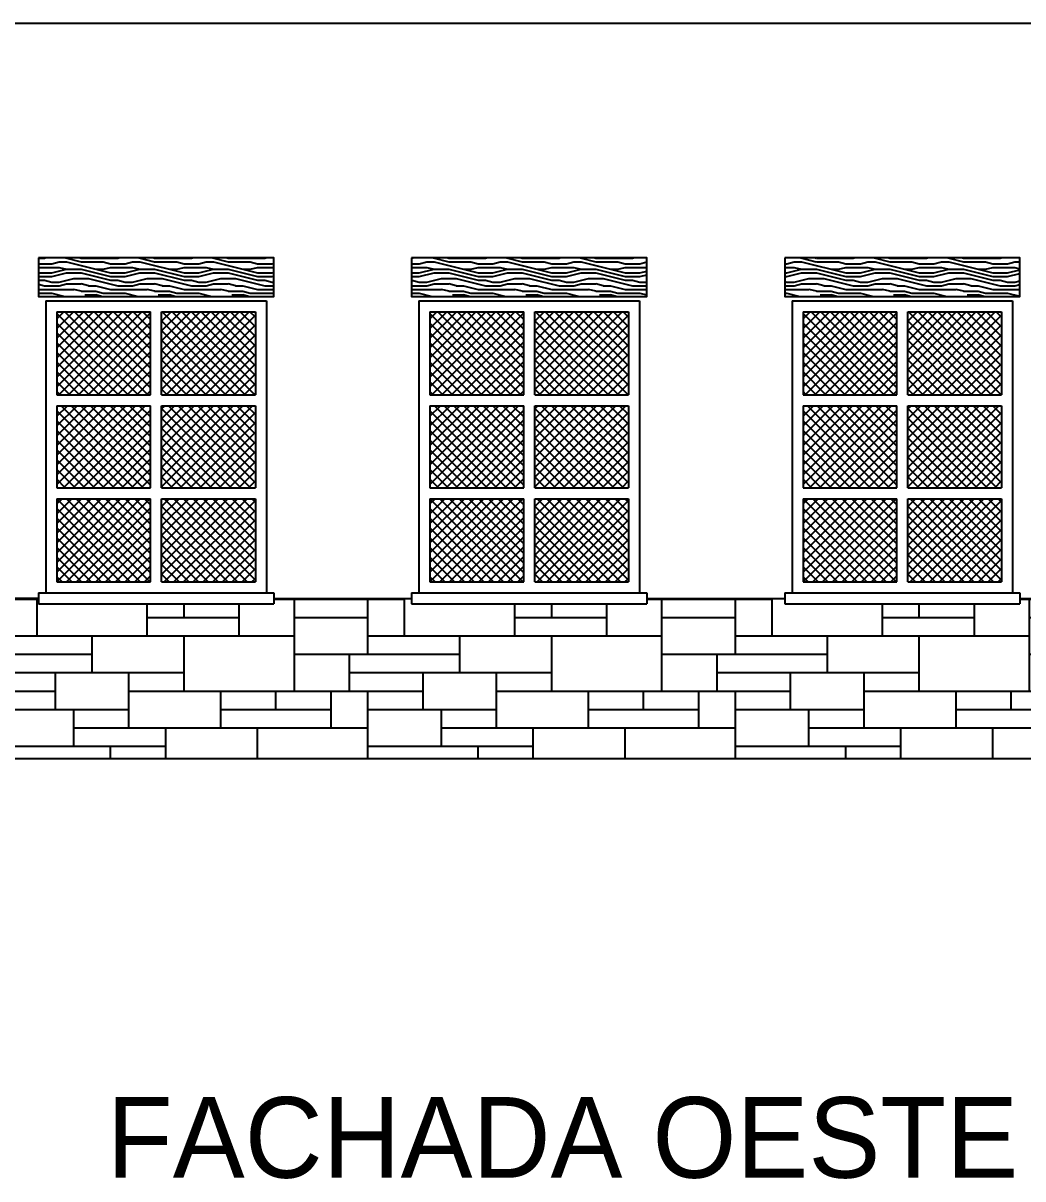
# Model space of a CAD drawing. Extents: x 33.7 to 63.4, y -76.7 to 11.5.
# Drawn here: x 36.7 to 42.14, y 5.25 to 11.54 of the extents above; entities that cross this region are included whole.
import ezdxf

# ---------------------------------------------------------------- set-up
doc = ezdxf.new("R2010")
doc.units = 0
doc.header["$LTSCALE"] = 0.375
doc.layers.get('0').update_dxf_attribs({"linetype": 'CONTINUOUS'})
for name, color, linetype in [('AUX', 7, 'CONTINUOUS'), ('MUROS', 3, 'CONTINUOUS'), ('TEXTOS', 2, 'CONTINUOUS'), ('TRAMAS', 252, 'CONTINUOUS')]:
    doc.layers.add(name, color=color, linetype=linetype)
doc.styles.add('SANSSERIF', font='UNIV.SHX')

# ---------------------------------------------------------------- blocks, each defined once
blk = doc.blocks.new('*X34')
at = {"color": 0}
for p, q in [((150.3078, 136.2541), (150.7173, 136.6635)), ((150.3078, 136.3071), (150.6643, 136.6635)), ((150.3078, 136.3601), (150.6112, 136.6635)), ((150.3078, 136.4132), (150.5582, 136.6635)), ((150.3078, 136.4662), (150.5052, 136.6635)), ((150.3078, 136.5192), (150.4521, 136.6635)), ((150.3078, 136.5723), (150.3991, 136.6635)), ((150.3078, 136.6253), (150.3461, 136.6635)), ((150.7495, 136.2121), (150.3078, 136.6538)), ((150.3189, 136.2121), (150.7703, 136.6635)), ((150.8025, 136.2121), (150.3511, 136.6635)), ((150.3719, 136.2121), (150.8178, 136.658)), ((150.8178, 136.2499), (150.4041, 136.6635)), ((150.8178, 136.3029), (150.4572, 136.6635)), ((150.8178, 136.3559), (150.5102, 136.6635)), ((150.8178, 136.409), (150.5632, 136.6635)), ((150.8178, 136.462), (150.6163, 136.6635)), ((150.8178, 136.515), (150.6693, 136.6635)), ((150.8178, 136.5681), (150.7223, 136.6635)), ((150.8178, 136.6211), (150.7754, 136.6635)), ((150.8778, 136.2407), (151.3006, 136.6635)), ((150.8778, 136.2937), (151.2476, 136.6635)), ((150.8778, 136.3468), (151.1946, 136.6635)), ((150.8778, 136.3998), (151.1415, 136.6635)), ((150.8778, 136.4528), (151.0885, 136.6635)), ((150.8778, 136.5059), (151.0355, 136.6635)), ((150.8778, 136.5589), (150.9824, 136.6635)), ((150.8778, 136.6119), (150.9294, 136.6635)), ((151.3328, 136.2121), (150.8814, 136.6635)), ((150.9023, 136.2121), (151.3537, 136.6635)), ((151.3859, 136.2121), (150.9345, 136.6635)), ((150.9553, 136.2121), (151.3878, 136.6446)), ((151.3878, 136.2632), (150.9875, 136.6635)), ((151.3878, 136.3163), (151.0405, 136.6635)), ((151.3878, 136.3693), (151.0936, 136.6635)), ((151.3878, 136.4223), (151.1466, 136.6635)), ((151.3878, 136.4754), (151.1996, 136.6635)), ((151.3878, 136.5284), (151.2527, 136.6635)), ((151.3878, 136.5814), (151.3057, 136.6635)), ((151.3878, 136.6345), (151.3587, 136.6635)), ((150.6964, 136.2121), (150.3078, 136.6008)), ((150.425, 136.2121), (150.8178, 136.605)), ((151.2798, 136.2121), (150.8778, 136.6141)), ((151.0083, 136.2121), (151.3878, 136.5916)), ((150.6434, 136.2121), (150.3078, 136.5477)), ((150.478, 136.2121), (150.8178, 136.5519)), ((151.2268, 136.2121), (150.8778, 136.5611)), ((151.1737, 136.2121), (150.8778, 136.5081)), ((151.0614, 136.2121), (151.3878, 136.5386)), ((150.5904, 136.2121), (150.3078, 136.4947)), ((150.531, 136.2121), (150.8178, 136.4989)), ((150.5841, 136.2121), (150.8178, 136.4459)), ((151.1207, 136.2121), (150.8778, 136.455)), ((151.1144, 136.2121), (151.3878, 136.4855)), ((150.5373, 136.2121), (150.3078, 136.4417)), ((150.4843, 136.2121), (150.3078, 136.3886)), ((150.6371, 136.2121), (150.8178, 136.3928)), ((151.0677, 136.2121), (150.8778, 136.402)), ((151.1674, 136.2121), (151.3878, 136.4325)), ((151.2205, 136.2121), (151.3878, 136.3795)), ((150.4313, 136.2121), (150.3078, 136.3356)), ((150.6901, 136.2121), (150.8178, 136.3398)), ((151.0146, 136.2121), (150.8778, 136.349)), ((151.2735, 136.2121), (151.3878, 136.3264)), ((150.3782, 136.2121), (150.3078, 136.2826)), ((150.7432, 136.2121), (150.8178, 136.2868)), ((150.9616, 136.2121), (150.8778, 136.2959)), ((151.3265, 136.2121), (151.3878, 136.2734)), ((150.3252, 136.2121), (150.3078, 136.2295)), ((150.7962, 136.2121), (150.8178, 136.2337)), ((150.9086, 136.2121), (150.8778, 136.2429)), ((151.3796, 136.2121), (151.3878, 136.2204)), ((150.3078, 135.7237), (150.7362, 136.1521)), ((150.3078, 135.7768), (150.6832, 136.1521)), ((150.3078, 135.8298), (150.6301, 136.1521)), ((150.3078, 135.8828), (150.5771, 136.1521)), ((150.3078, 135.9359), (150.5241, 136.1521)), ((150.3078, 135.9889), (150.471, 136.1521)), ((150.3078, 136.0419), (150.418, 136.1521)), ((150.3078, 136.095), (150.365, 136.1521)), ((150.3078, 136.148), (150.3119, 136.1521)), ((150.7782, 135.7061), (150.3322, 136.1521)), ((150.3433, 135.7061), (150.7892, 136.1521)), ((150.8178, 135.7195), (150.3852, 136.1521)), ((150.3963, 135.7061), (150.8178, 136.1277)), ((150.8178, 135.7726), (150.4382, 136.1521)), ((150.8178, 135.8256), (150.4913, 136.1521)), ((150.8178, 135.8786), (150.5443, 136.1521)), ((150.8178, 135.9317), (150.5973, 136.1521)), ((150.8178, 135.9847), (150.6504, 136.1521)), ((150.8178, 136.0377), (150.7034, 136.1521)), ((150.8178, 136.0908), (150.7564, 136.1521)), ((150.8178, 136.1438), (150.8095, 136.1521)), ((150.8778, 135.9755), (151.0544, 136.1521)), ((150.8778, 136.0286), (151.0014, 136.1521)), ((150.8778, 136.0816), (150.9483, 136.1521)), ((150.8778, 136.1346), (150.8953, 136.1521)), ((150.8778, 135.9225), (151.1074, 136.1521)), ((150.8778, 135.8695), (151.1605, 136.1521)), ((150.8778, 135.8164), (151.2135, 136.1521)), ((150.8778, 135.7634), (151.2665, 136.1521)), ((150.8778, 135.7104), (151.3196, 136.1521)), ((151.3085, 135.7061), (150.8778, 136.1368)), ((151.3615, 135.7061), (150.9155, 136.1521)), ((150.9266, 135.7061), (151.3726, 136.1521)), ((151.3878, 135.7329), (150.9686, 136.1521)), ((151.3878, 135.7859), (151.0216, 136.1521)), ((151.3878, 135.839), (151.0746, 136.1521)), ((151.3878, 135.892), (151.1277, 136.1521)), ((151.3878, 135.945), (151.1807, 136.1521)), ((151.3878, 135.9981), (151.2337, 136.1521)), ((151.3878, 136.0511), (151.2868, 136.1521)), ((151.3878, 136.1041), (151.3398, 136.1521)), ((150.7251, 135.7061), (150.3078, 136.1235)), ((150.6721, 135.7061), (150.3078, 136.0704)), ((150.4493, 135.7061), (150.8178, 136.0746)), ((151.2555, 135.7061), (150.8778, 136.0838)), ((150.9797, 135.7061), (151.3878, 136.1143)), ((150.6191, 135.7061), (150.3078, 136.0174)), ((150.5024, 135.7061), (150.8178, 136.0216)), ((151.2024, 135.7061), (150.8778, 136.0308)), ((151.0327, 135.7061), (151.3878, 136.0613)), ((151.0857, 135.7061), (151.3878, 136.0082)), ((150.566, 135.7061), (150.3078, 135.9644)), ((150.5554, 135.7061), (150.8178, 135.9686)), ((151.1494, 135.7061), (150.8778, 135.9777)), ((151.1387, 135.7061), (151.3878, 135.9552)), ((150.513, 135.7061), (150.3078, 135.9113)), ((150.6084, 135.7061), (150.8178, 135.9155)), ((151.0964, 135.7061), (150.8778, 135.9247)), ((151.1918, 135.7061), (151.3878, 135.9022)), ((150.46, 135.7061), (150.3078, 135.8583)), ((150.6615, 135.7061), (150.8178, 135.8625)), ((151.0433, 135.7061), (150.8778, 135.8717)), ((150.9903, 135.7061), (150.8778, 135.8186)), ((151.2448, 135.7061), (151.3878, 135.8491)), ((150.4069, 135.7061), (150.3078, 135.8053)), ((150.3539, 135.7061), (150.3078, 135.7522)), ((150.7145, 135.7061), (150.8178, 135.8095)), ((150.7675, 135.7061), (150.8178, 135.7564)), ((150.9373, 135.7061), (150.8778, 135.7656)), ((151.2978, 135.7061), (151.3878, 135.7961)), ((150.8842, 135.7061), (150.8778, 135.7126)), ((151.3509, 135.7061), (151.3878, 135.7431)), ((150.3078, 135.4055), (150.5484, 135.6461)), ((150.3078, 135.4586), (150.4954, 135.6461)), ((150.3078, 135.5116), (150.4424, 135.6461)), ((150.3078, 135.5646), (150.3893, 135.6461)), ((150.3078, 135.6177), (150.3363, 135.6461)), ((150.3078, 135.3525), (150.6015, 135.6461)), ((150.3078, 135.2995), (150.6545, 135.6461)), ((150.3078, 135.2464), (150.7075, 135.6461)), ((150.3078, 135.1934), (150.7606, 135.6461)), ((150.7604, 135.1935), (150.3078, 135.6461)), ((150.8135, 135.1935), (150.3609, 135.6461)), ((150.361, 135.1935), (150.8136, 135.6461)), ((150.8178, 135.2422), (150.4139, 135.6461)), ((150.8178, 135.2953), (150.4669, 135.6461)), ((150.8178, 135.3483), (150.52, 135.6461)), ((150.8178, 135.4013), (150.573, 135.6461)), ((150.8178, 135.4544), (150.626, 135.6461)), ((150.8178, 135.5074), (150.6791, 135.6461)), ((150.8178, 135.5604), (150.7321, 135.6461)), ((150.8178, 135.6135), (150.7851, 135.6461)), ((150.8778, 135.6043), (150.9197, 135.6461)), ((150.8778, 135.5513), (150.9727, 135.6461)), ((150.8778, 135.4982), (151.0257, 135.6461)), ((150.8778, 135.4452), (151.0787, 135.6461)), ((150.8778, 135.3922), (151.1318, 135.6461)), ((150.8778, 135.3391), (151.1848, 135.6461)), ((150.8778, 135.2861), (151.2378, 135.6461)), ((150.8778, 135.2331), (151.2909, 135.6461)), ((151.3438, 135.1935), (150.8912, 135.6461)), ((150.8913, 135.1935), (151.3439, 135.6461)), ((151.3878, 135.2026), (150.9442, 135.6461)), ((150.9443, 135.1935), (151.3878, 135.637)), ((151.3878, 135.2556), (150.9973, 135.6461)), ((151.3878, 135.3086), (151.0503, 135.6461)), ((151.3878, 135.3617), (151.1033, 135.6461)), ((151.3878, 135.4147), (151.1564, 135.6461)), ((151.3878, 135.4677), (151.2094, 135.6461)), ((151.3878, 135.5208), (151.2624, 135.6461)), ((151.3878, 135.5738), (151.3155, 135.6461)), ((151.3878, 135.6268), (151.3685, 135.6461)), ((150.7074, 135.1935), (150.3078, 135.5931)), ((150.414, 135.1935), (150.8178, 135.5973)), ((151.2908, 135.1935), (150.8778, 135.6065)), ((150.9974, 135.1935), (151.3878, 135.584)), ((150.6544, 135.1935), (150.3078, 135.5401)), ((150.467, 135.1935), (150.8178, 135.5443)), ((151.2377, 135.1935), (150.8778, 135.5535)), ((151.1847, 135.1935), (150.8778, 135.5004)), ((151.0504, 135.1935), (151.3878, 135.5309)), ((150.6013, 135.1935), (150.3078, 135.4871)), ((150.5201, 135.1935), (150.8178, 135.4913)), ((150.5731, 135.1935), (150.8178, 135.4382)), ((151.1317, 135.1935), (150.8778, 135.4474)), ((151.1034, 135.1935), (151.3878, 135.4779)), ((150.5483, 135.1935), (150.3078, 135.434)), ((150.4953, 135.1935), (150.3078, 135.381)), ((150.6261, 135.1935), (150.8178, 135.3852)), ((151.0786, 135.1935), (150.8778, 135.3944)), ((151.1565, 135.1935), (151.3878, 135.4249)), ((150.4422, 135.1935), (150.3078, 135.328)), ((150.6792, 135.1935), (150.8178, 135.3322)), ((151.0256, 135.1935), (150.8778, 135.3413)), ((151.2095, 135.1935), (151.3878, 135.3719)), ((151.2625, 135.1935), (151.3878, 135.3188)), ((150.3892, 135.1935), (150.3078, 135.2749)), ((150.7322, 135.1935), (150.8178, 135.2791)), ((150.9726, 135.1935), (150.8778, 135.2883)), ((151.3156, 135.1935), (151.3878, 135.2658)), ((150.3362, 135.1935), (150.3078, 135.2219)), ((150.7852, 135.1935), (150.8178, 135.2261)), ((150.9195, 135.1935), (150.8778, 135.2353)), ((151.3686, 135.1935), (151.3878, 135.2128))]:
    blk.add_line(p, q, dxfattribs=at)
blk = doc.blocks.new('*X43')
at = {"color": 0}
for p, q in [((150.2078, 137.47), (150.24, 137.47)), ((150.24, 137.47), (150.2451, 137.4713)), ((150.28, 137.44), (150.32, 137.45)), ((150.32, 137.45), (150.36, 137.45)), ((150.355, 137.4713), (150.4399, 137.45)), ((150.36, 137.45), (150.5998, 137.39)), ((150.4349, 137.4713), (150.4399, 137.47)), ((150.44, 137.47), (150.64, 137.47)), ((150.44, 137.45), (150.56, 137.45)), ((150.56, 137.45), (150.6, 137.44)), ((150.56, 137.45), (150.6, 137.44)), ((150.64, 137.47), (150.6451, 137.4713)), ((150.68, 137.44), (150.72, 137.45)), ((150.72, 137.45), (150.76, 137.45)), ((150.755, 137.4713), (150.8399, 137.45)), ((150.76, 137.45), (150.9998, 137.39)), ((150.8349, 137.4713), (150.8399, 137.47)), ((150.84, 137.47), (151.04, 137.47)), ((150.84, 137.45), (150.96, 137.45)), ((150.96, 137.45), (151, 137.44)), ((150.96, 137.45), (151, 137.44)), ((151.04, 137.47), (151.0451, 137.4713)), ((151.08, 137.44), (151.12, 137.45)), ((151.12, 137.45), (151.16, 137.45)), ((151.155, 137.4713), (151.2399, 137.45)), ((151.16, 137.45), (151.3998, 137.39)), ((151.2349, 137.4713), (151.2399, 137.47)), ((151.24, 137.47), (151.44, 137.47)), ((151.24, 137.45), (151.36, 137.45)), ((151.36, 137.45), (151.4, 137.44)), ((151.36, 137.45), (151.4, 137.44)), ((151.44, 137.47), (151.4451, 137.4713)), ((150.2078, 137.44), (150.28, 137.44)), ((150.2078, 137.42), (150.32, 137.42)), ((150.2078, 137.39), (150.28, 137.39)), ((150.28, 137.39), (150.3599, 137.41)), ((150.28, 137.37), (150.3599, 137.39)), ((150.32, 137.42), (150.36, 137.41)), ((150.36, 137.41), (150.44, 137.41)), ((150.36, 137.39), (150.44, 137.39)), ((150.44, 137.41), (150.5999, 137.37)), ((150.44, 137.39), (150.5999, 137.35)), ((150.52, 137.41), (150.56, 137.41)), ((150.56, 137.41), (150.6, 137.42)), ((150.6, 137.44), (150.68, 137.44)), ((150.6, 137.42), (150.72, 137.42)), ((150.6, 137.39), (150.68, 137.39)), ((150.68, 137.39), (150.7599, 137.41)), ((150.68, 137.37), (150.7599, 137.39)), ((150.72, 137.42), (150.76, 137.41)), ((150.76, 137.41), (150.84, 137.41)), ((150.76, 137.39), (150.84, 137.39)), ((150.84, 137.41), (150.9999, 137.37)), ((150.84, 137.39), (150.9999, 137.35)), ((150.92, 137.41), (150.96, 137.41)), ((150.96, 137.41), (151, 137.42)), ((151, 137.44), (151.08, 137.44)), ((151, 137.42), (151.12, 137.42)), ((151, 137.39), (151.08, 137.39)), ((151.08, 137.39), (151.1599, 137.41)), ((151.08, 137.37), (151.1599, 137.39)), ((151.12, 137.42), (151.16, 137.41)), ((151.16, 137.41), (151.24, 137.41)), ((151.16, 137.39), (151.24, 137.39)), ((151.24, 137.41), (151.3999, 137.37)), ((151.24, 137.39), (151.3999, 137.35)), ((151.32, 137.41), (151.36, 137.41)), ((151.36, 137.41), (151.4, 137.42)), ((151.4, 137.44), (151.48, 137.44)), ((151.4, 137.42), (151.4878, 137.42)), ((151.4, 137.39), (151.48, 137.39)), ((151.48, 137.44), (151.4878, 137.442)), ((151.48, 137.39), (151.4878, 137.392)), ((150.2078, 137.37), (150.28, 137.37)), ((150.2078, 137.35), (150.24, 137.35)), ((150.2078, 137.328), (150.2399, 137.32)), ((150.24, 137.35), (150.28, 137.34)), ((150.28, 137.34), (150.32, 137.34)), ((150.32, 137.34), (150.3999, 137.36)), ((150.32, 137.32), (150.36, 137.33)), ((150.36, 137.33), (150.44, 137.33)), ((150.4, 137.36), (150.48, 137.36)), ((150.48, 137.32), (150.44, 137.33)), ((150.48, 137.36), (150.6399, 137.32)), ((150.6, 137.37), (150.68, 137.37)), ((150.6, 137.35), (150.64, 137.35)), ((150.64, 137.35), (150.68, 137.34)), ((150.68, 137.34), (150.72, 137.34)), ((150.72, 137.34), (150.7999, 137.36)), ((150.72, 137.32), (150.76, 137.33)), ((150.76, 137.33), (150.84, 137.33)), ((150.8, 137.36), (150.88, 137.36)), ((150.88, 137.32), (150.84, 137.33)), ((150.88, 137.36), (151.0399, 137.32)), ((151, 137.37), (151.08, 137.37)), ((151, 137.35), (151.04, 137.35)), ((151.04, 137.35), (151.08, 137.34)), ((151.08, 137.34), (151.12, 137.34)), ((151.12, 137.34), (151.1999, 137.36)), ((151.12, 137.32), (151.16, 137.33)), ((151.16, 137.33), (151.24, 137.33)), ((151.2, 137.36), (151.28, 137.36)), ((151.28, 137.32), (151.24, 137.33)), ((151.28, 137.36), (151.4399, 137.32)), ((151.4, 137.37), (151.48, 137.37)), ((151.4, 137.35), (151.44, 137.35)), ((151.44, 137.35), (151.48, 137.34)), ((151.48, 137.37), (151.4878, 137.372)), ((151.48, 137.34), (151.4878, 137.34)), ((150.2078, 137.3), (150.4, 137.3)), ((150.2078, 137.28), (150.28, 137.28)), ((150.24, 137.32), (150.32, 137.32)), ((150.2799, 137.28), (150.3506, 137.2623)), ((150.4401, 137.29), (150.4001, 137.3)), ((150.44, 137.29), (150.52, 137.29)), ((150.46, 137.27), (150.52, 137.27)), ((150.48, 137.32), (150.52, 137.32)), ((150.48, 137.27), (150.5106, 137.2623)), ((150.52, 137.32), (150.6, 137.3)), ((150.52, 137.29), (150.56, 137.28)), ((150.5506, 137.2623), (150.52, 137.27)), ((150.56, 137.28), (150.68, 137.28)), ((150.6, 137.3), (150.8, 137.3)), ((150.64, 137.32), (150.72, 137.32)), ((150.6799, 137.28), (150.7506, 137.2623)), ((150.8401, 137.29), (150.8001, 137.3)), ((150.84, 137.29), (150.92, 137.29)), ((150.86, 137.27), (150.92, 137.27)), ((150.88, 137.32), (150.92, 137.32)), ((150.88, 137.27), (150.9106, 137.2623)), ((150.92, 137.32), (151, 137.3)), ((150.92, 137.29), (150.96, 137.28)), ((150.9506, 137.2623), (150.92, 137.27)), ((150.96, 137.28), (151.08, 137.28)), ((151, 137.3), (151.2, 137.3)), ((151.04, 137.32), (151.12, 137.32)), ((151.0799, 137.28), (151.1506, 137.2623)), ((151.2401, 137.29), (151.2001, 137.3)), ((151.24, 137.29), (151.32, 137.29)), ((151.26, 137.27), (151.32, 137.27)), ((151.28, 137.32), (151.32, 137.32)), ((151.28, 137.27), (151.3106, 137.2623)), ((151.32, 137.32), (151.4, 137.3)), ((151.32, 137.29), (151.36, 137.28)), ((151.3506, 137.2623), (151.32, 137.27)), ((151.36, 137.28), (151.48, 137.28)), ((151.4, 137.3), (151.4878, 137.3)), ((151.44, 137.32), (151.4878, 137.32)), ((151.4799, 137.28), (151.4878, 137.278))]:
    blk.add_line(p, q, dxfattribs=at)
blk = doc.blocks.new('*X37')
at = {"color": 0}
for p, q in [((149.5932, 135.1), (150.2, 135.1)), ((149.6, 134.6), (149.6, 135.1)), ((149.7, 135.1), (149.7, 135.1035)), ((150, 134.8), (150, 135.1)), ((150.2, 134.9), (150.2, 135.1035)), ((150.8, 134.9), (150.8, 135.0735)), ((151, 135), (151, 135.0735)), ((151.3, 134.9), (151.3, 135.0735)), ((151.4878, 135.1), (152.2, 135.1)), ((151.6, 134.6), (151.6, 135.1)), ((151.7, 135.1), (151.7, 135.1035)), ((152, 134.8), (152, 135.1)), ((152.2, 134.9), (152.2, 135.1035)), ((152.8, 134.9), (152.8, 135.0735)), ((153, 135), (153, 135.0735)), ((153.3, 134.9), (153.3, 135.0735)), ((153.5178, 135.1), (154.2, 135.1)), ((153.6, 134.6), (153.6, 135.1)), ((153.7, 135.1), (153.7, 135.1035)), ((154, 134.8), (154, 135.1)), ((154.2, 134.9), (154.2, 135.1035)), ((154.8, 134.9), (154.8, 135.0735)), ((155, 135), (155, 135.0735)), ((155.3, 134.9), (155.3, 135.0735)), ((155.5478, 135.1), (155.9978, 135.1)), ((155.6, 134.6), (155.6, 135.1)), ((155.7, 135.1), (155.7, 135.1035)), ((149.6, 135), (150, 135)), ((150.8, 135), (151.3, 135)), ((151.6, 135), (152, 135)), ((152.8, 135), (153.3, 135)), ((153.6, 135), (154, 135)), ((154.8, 135), (155.3, 135)), ((155.6, 135), (155.9978, 135)), ((149.5932, 134.9), (149.6, 134.9)), ((150, 134.9), (151.6, 134.9)), ((150.5, 134.7), (150.5, 134.9)), ((151, 134.6), (151, 134.9)), ((152, 134.9), (153.6, 134.9)), ((152.5, 134.7), (152.5, 134.9)), ((153, 134.6), (153, 134.9)), ((154, 134.9), (155.6, 134.9)), ((154.5, 134.7), (154.5, 134.9)), ((155, 134.6), (155, 134.9)), ((149.6, 134.8), (150.5, 134.8)), ((149.9, 134.6), (149.9, 134.8)), ((151.6, 134.8), (152.5, 134.8)), ((151.9, 134.6), (151.9, 134.8)), ((153.6, 134.8), (154.5, 134.8)), ((153.9, 134.6), (153.9, 134.8)), ((155.6, 134.8), (155.9978, 134.8)), ((155.9, 134.6), (155.9, 134.8)), ((149.9, 134.7), (151, 134.7)), ((150.3, 134.5), (150.3, 134.7)), ((150.7, 134.4), (150.7, 134.7)), ((151.9, 134.7), (153, 134.7)), ((152.3, 134.5), (152.3, 134.7)), ((152.7, 134.4), (152.7, 134.7)), ((153.9, 134.7), (155, 134.7)), ((154.3, 134.5), (154.3, 134.7)), ((154.7, 134.4), (154.7, 134.7)), ((155.9, 134.7), (155.9978, 134.7)), ((149.5932, 134.6), (150.3, 134.6)), ((149.8, 134.4), (149.8, 134.6)), ((150, 134.2335), (150, 134.6)), ((150.7, 134.6), (152.3, 134.6)), ((151.2, 134.4), (151.2, 134.6)), ((151.5, 134.5), (151.5, 134.6)), ((151.8, 134.4), (151.8, 134.6)), ((152, 134.2335), (152, 134.6)), ((152.7, 134.6), (154.3, 134.6)), ((153.2, 134.4), (153.2, 134.6)), ((153.5, 134.5), (153.5, 134.6)), ((153.8, 134.4), (153.8, 134.6)), ((154, 134.2335), (154, 134.6)), ((154.7, 134.6), (155.9978, 134.6)), ((155.2, 134.4), (155.2, 134.6)), ((155.5, 134.5), (155.5, 134.6)), ((155.8, 134.4), (155.8, 134.6)), ((149.5932, 134.5), (149.8, 134.5)), ((150, 134.5), (150.7, 134.5)), ((150.4, 134.3), (150.4, 134.5)), ((151.2, 134.5), (151.8, 134.5)), ((152, 134.5), (152.7, 134.5)), ((152.4, 134.3), (152.4, 134.5)), ((153.2, 134.5), (153.8, 134.5)), ((154, 134.5), (154.7, 134.5)), ((154.4, 134.3), (154.4, 134.5)), ((155.2, 134.5), (155.8, 134.5)), ((149.5932, 134.4), (150, 134.4)), ((150.4, 134.4), (152, 134.4)), ((150.9, 134.2335), (150.9, 134.4)), ((151.4, 134.2335), (151.4, 134.4)), ((152.4, 134.4), (154, 134.4)), ((152.9, 134.2335), (152.9, 134.4)), ((153.4, 134.2335), (153.4, 134.4)), ((154.4, 134.4), (155.9978, 134.4)), ((154.9, 134.2335), (154.9, 134.4)), ((155.4, 134.2335), (155.4, 134.4)), ((150, 134.3), (150.9, 134.3)), ((150.6, 134.2335), (150.6, 134.3)), ((152, 134.3), (152.9, 134.3)), ((152.6, 134.2335), (152.6, 134.3)), ((154, 134.3), (154.9, 134.3)), ((154.6, 134.2335), (154.6, 134.3))]:
    blk.add_line(p, q, dxfattribs=at)
blk = doc.blocks.new('*X44')
at = {"color": 0}
for p, q in [((152.2378, 137.47), (152.24, 137.47)), ((152.24, 137.47), (152.2451, 137.4713)), ((152.28, 137.44), (152.32, 137.45)), ((152.32, 137.45), (152.36, 137.45)), ((152.355, 137.4713), (152.4399, 137.45)), ((152.36, 137.45), (152.5998, 137.39)), ((152.4349, 137.4713), (152.4399, 137.47)), ((152.44, 137.47), (152.64, 137.47)), ((152.44, 137.45), (152.56, 137.45)), ((152.56, 137.45), (152.6, 137.44)), ((152.56, 137.45), (152.6, 137.44)), ((152.64, 137.47), (152.6451, 137.4713)), ((152.68, 137.44), (152.72, 137.45)), ((152.72, 137.45), (152.76, 137.45)), ((152.755, 137.4713), (152.8399, 137.45)), ((152.76, 137.45), (152.9998, 137.39)), ((152.8349, 137.4713), (152.8399, 137.47)), ((152.84, 137.47), (153.04, 137.47)), ((152.84, 137.45), (152.96, 137.45)), ((152.96, 137.45), (153, 137.44)), ((152.96, 137.45), (153, 137.44)), ((153.04, 137.47), (153.0451, 137.4713)), ((153.08, 137.44), (153.12, 137.45)), ((153.12, 137.45), (153.16, 137.45)), ((153.155, 137.4713), (153.2399, 137.45)), ((153.16, 137.45), (153.3998, 137.39)), ((153.2349, 137.4713), (153.2399, 137.47)), ((153.24, 137.47), (153.44, 137.47)), ((153.24, 137.45), (153.36, 137.45)), ((153.36, 137.45), (153.4, 137.44)), ((153.36, 137.45), (153.4, 137.44)), ((153.44, 137.47), (153.4451, 137.4713)), ((153.48, 137.44), (153.5178, 137.4495)), ((154.28, 137.44), (154.32, 137.45)), ((154.32, 137.45), (154.36, 137.45)), ((154.355, 137.4713), (154.4399, 137.45)), ((154.36, 137.45), (154.5998, 137.39)), ((154.4349, 137.4713), (154.4399, 137.47)), ((154.44, 137.47), (154.64, 137.47)), ((154.44, 137.45), (154.56, 137.45)), ((154.56, 137.45), (154.6, 137.44)), ((154.56, 137.45), (154.6, 137.44)), ((154.64, 137.47), (154.6451, 137.4713)), ((154.68, 137.44), (154.72, 137.45)), ((154.72, 137.45), (154.76, 137.45)), ((154.755, 137.4713), (154.8399, 137.45)), ((154.76, 137.45), (154.9998, 137.39)), ((154.8349, 137.4713), (154.8399, 137.47)), ((154.84, 137.47), (155.04, 137.47)), ((154.84, 137.45), (154.96, 137.45)), ((154.96, 137.45), (155, 137.44)), ((154.96, 137.45), (155, 137.44)), ((155.04, 137.47), (155.0451, 137.4713)), ((155.08, 137.44), (155.12, 137.45)), ((155.12, 137.45), (155.16, 137.45)), ((155.155, 137.4713), (155.2399, 137.45)), ((155.16, 137.45), (155.3998, 137.39)), ((155.2349, 137.4713), (155.2399, 137.47)), ((155.24, 137.47), (155.44, 137.47)), ((155.24, 137.45), (155.36, 137.45)), ((155.36, 137.45), (155.4, 137.44)), ((155.36, 137.45), (155.4, 137.44)), ((155.44, 137.47), (155.4451, 137.4713)), ((155.48, 137.44), (155.52, 137.45)), ((155.52, 137.45), (155.5478, 137.45)), ((152.2378, 137.44), (152.28, 137.44)), ((152.2378, 137.42), (152.32, 137.42)), ((152.2378, 137.39), (152.28, 137.39)), ((152.28, 137.39), (152.3599, 137.41)), ((152.28, 137.37), (152.3599, 137.39)), ((152.32, 137.42), (152.36, 137.41)), ((152.36, 137.41), (152.44, 137.41)), ((152.36, 137.39), (152.44, 137.39)), ((152.44, 137.41), (152.5999, 137.37)), ((152.44, 137.39), (152.5999, 137.35)), ((152.52, 137.41), (152.56, 137.41)), ((152.56, 137.41), (152.6, 137.42)), ((152.6, 137.44), (152.68, 137.44)), ((152.6, 137.42), (152.72, 137.42)), ((152.6, 137.39), (152.68, 137.39)), ((152.68, 137.39), (152.7599, 137.41)), ((152.68, 137.37), (152.7599, 137.39)), ((152.72, 137.42), (152.76, 137.41)), ((152.76, 137.41), (152.84, 137.41)), ((152.76, 137.39), (152.84, 137.39)), ((152.84, 137.41), (152.9999, 137.37)), ((152.84, 137.39), (152.9999, 137.35)), ((152.92, 137.41), (152.96, 137.41)), ((152.96, 137.41), (153, 137.42)), ((153, 137.44), (153.08, 137.44)), ((153, 137.42), (153.12, 137.42)), ((153, 137.39), (153.08, 137.39)), ((153.08, 137.39), (153.1599, 137.41)), ((153.08, 137.37), (153.1599, 137.39)), ((153.12, 137.42), (153.16, 137.41)), ((153.16, 137.41), (153.24, 137.41)), ((153.16, 137.39), (153.24, 137.39)), ((153.24, 137.41), (153.3999, 137.37)), ((153.24, 137.39), (153.3999, 137.35)), ((153.32, 137.41), (153.36, 137.41)), ((153.36, 137.41), (153.4, 137.42)), ((153.4, 137.44), (153.48, 137.44)), ((153.4, 137.42), (153.5178, 137.42)), ((153.4, 137.39), (153.48, 137.39)), ((153.48, 137.39), (153.5178, 137.3995)), ((154.2678, 137.44), (154.28, 137.44)), ((154.2678, 137.42), (154.32, 137.42)), ((154.2678, 137.39), (154.28, 137.39)), ((154.28, 137.39), (154.3599, 137.41)), ((154.28, 137.37), (154.3599, 137.39)), ((154.32, 137.42), (154.36, 137.41)), ((154.36, 137.41), (154.44, 137.41)), ((154.36, 137.39), (154.44, 137.39)), ((154.44, 137.41), (154.5999, 137.37)), ((154.44, 137.39), (154.5999, 137.35)), ((154.52, 137.41), (154.56, 137.41)), ((154.56, 137.41), (154.6, 137.42)), ((154.6, 137.44), (154.68, 137.44)), ((154.6, 137.42), (154.72, 137.42)), ((154.6, 137.39), (154.68, 137.39)), ((154.68, 137.39), (154.7599, 137.41)), ((154.68, 137.37), (154.7599, 137.39)), ((154.72, 137.42), (154.76, 137.41)), ((154.76, 137.41), (154.84, 137.41)), ((154.76, 137.39), (154.84, 137.39)), ((154.84, 137.41), (154.9999, 137.37)), ((154.84, 137.39), (154.9999, 137.35)), ((154.92, 137.41), (154.96, 137.41)), ((154.96, 137.41), (155, 137.42)), ((155, 137.44), (155.08, 137.44)), ((155, 137.42), (155.12, 137.42)), ((155, 137.39), (155.08, 137.39)), ((155.08, 137.39), (155.1599, 137.41)), ((155.08, 137.37), (155.1599, 137.39)), ((155.12, 137.42), (155.16, 137.41)), ((155.16, 137.41), (155.24, 137.41)), ((155.16, 137.39), (155.24, 137.39)), ((155.24, 137.41), (155.3999, 137.37)), ((155.24, 137.39), (155.3999, 137.35)), ((155.32, 137.41), (155.36, 137.41)), ((155.36, 137.41), (155.4, 137.42)), ((155.4, 137.44), (155.48, 137.44)), ((155.4, 137.42), (155.52, 137.42)), ((155.4, 137.39), (155.48, 137.39)), ((155.48, 137.39), (155.5478, 137.407)), ((155.48, 137.37), (155.5478, 137.387)), ((155.52, 137.42), (155.5478, 137.413)), ((152.2378, 137.37), (152.28, 137.37)), ((152.2378, 137.35), (152.24, 137.35)), ((152.24, 137.35), (152.28, 137.34)), ((152.28, 137.34), (152.32, 137.34)), ((152.32, 137.34), (152.3999, 137.36)), ((152.32, 137.32), (152.36, 137.33)), ((152.36, 137.33), (152.44, 137.33)), ((152.4, 137.36), (152.48, 137.36)), ((152.48, 137.32), (152.44, 137.33)), ((152.48, 137.36), (152.6399, 137.32)), ((152.6, 137.37), (152.68, 137.37)), ((152.6, 137.35), (152.64, 137.35)), ((152.64, 137.35), (152.68, 137.34)), ((152.68, 137.34), (152.72, 137.34)), ((152.72, 137.34), (152.7999, 137.36)), ((152.72, 137.32), (152.76, 137.33)), ((152.76, 137.33), (152.84, 137.33)), ((152.8, 137.36), (152.88, 137.36)), ((152.88, 137.32), (152.84, 137.33)), ((152.88, 137.36), (153.0399, 137.32)), ((153, 137.37), (153.08, 137.37)), ((153, 137.35), (153.04, 137.35)), ((153.04, 137.35), (153.08, 137.34)), ((153.08, 137.34), (153.12, 137.34)), ((153.12, 137.34), (153.1999, 137.36)), ((153.12, 137.32), (153.16, 137.33)), ((153.16, 137.33), (153.24, 137.33)), ((153.2, 137.36), (153.28, 137.36)), ((153.28, 137.32), (153.24, 137.33)), ((153.28, 137.36), (153.4399, 137.32)), ((153.4, 137.37), (153.48, 137.37)), ((153.4, 137.35), (153.44, 137.35)), ((153.44, 137.35), (153.48, 137.34)), ((153.48, 137.37), (153.5178, 137.3795)), ((153.48, 137.34), (153.5178, 137.34)), ((154.2678, 137.37), (154.28, 137.37)), ((154.2678, 137.343), (154.28, 137.34)), ((154.28, 137.34), (154.32, 137.34)), ((154.32, 137.34), (154.3999, 137.36)), ((154.32, 137.32), (154.36, 137.33)), ((154.36, 137.33), (154.44, 137.33)), ((154.4, 137.36), (154.48, 137.36)), ((154.48, 137.32), (154.44, 137.33)), ((154.48, 137.36), (154.6399, 137.32)), ((154.6, 137.37), (154.68, 137.37)), ((154.6, 137.35), (154.64, 137.35)), ((154.64, 137.35), (154.68, 137.34)), ((154.68, 137.34), (154.72, 137.34)), ((154.72, 137.34), (154.7999, 137.36)), ((154.72, 137.32), (154.76, 137.33)), ((154.76, 137.33), (154.84, 137.33)), ((154.8, 137.36), (154.88, 137.36)), ((154.88, 137.32), (154.84, 137.33)), ((154.88, 137.36), (155.0399, 137.32)), ((155, 137.37), (155.08, 137.37)), ((155, 137.35), (155.04, 137.35)), ((155.04, 137.35), (155.08, 137.34)), ((155.08, 137.34), (155.12, 137.34)), ((155.12, 137.34), (155.1999, 137.36)), ((155.12, 137.32), (155.16, 137.33)), ((155.16, 137.33), (155.24, 137.33)), ((155.2, 137.36), (155.28, 137.36)), ((155.28, 137.32), (155.24, 137.33)), ((155.28, 137.36), (155.4399, 137.32)), ((155.4, 137.37), (155.48, 137.37)), ((155.4, 137.35), (155.44, 137.35)), ((155.44, 137.35), (155.48, 137.34)), ((155.48, 137.34), (155.52, 137.34)), ((155.52, 137.34), (155.5478, 137.347)), ((155.52, 137.32), (155.5478, 137.327)), ((152.2378, 137.3205), (152.2399, 137.32)), ((152.2378, 137.3), (152.4, 137.3)), ((152.2378, 137.28), (152.28, 137.28)), ((152.24, 137.32), (152.32, 137.32)), ((152.2799, 137.28), (152.3506, 137.2623)), ((152.4401, 137.29), (152.4001, 137.3)), ((152.44, 137.29), (152.52, 137.29)), ((152.46, 137.27), (152.52, 137.27)), ((152.48, 137.32), (152.52, 137.32)), ((152.48, 137.27), (152.5106, 137.2623)), ((152.52, 137.32), (152.6, 137.3)), ((152.52, 137.29), (152.56, 137.28)), ((152.5506, 137.2623), (152.52, 137.27)), ((152.56, 137.28), (152.68, 137.28)), ((152.6, 137.3), (152.8, 137.3)), ((152.64, 137.32), (152.72, 137.32)), ((152.6799, 137.28), (152.7506, 137.2623)), ((152.8401, 137.29), (152.8001, 137.3)), ((152.84, 137.29), (152.92, 137.29)), ((152.86, 137.27), (152.92, 137.27)), ((152.88, 137.32), (152.92, 137.32)), ((152.88, 137.27), (152.9106, 137.2623)), ((152.92, 137.32), (153, 137.3)), ((152.92, 137.29), (152.96, 137.28)), ((152.9506, 137.2623), (152.92, 137.27)), ((152.96, 137.28), (153.08, 137.28)), ((153, 137.3), (153.2, 137.3)), ((153.04, 137.32), (153.12, 137.32)), ((153.0799, 137.28), (153.1506, 137.2623)), ((153.2401, 137.29), (153.2001, 137.3)), ((153.24, 137.29), (153.32, 137.29)), ((153.26, 137.27), (153.32, 137.27)), ((153.28, 137.32), (153.32, 137.32)), ((153.28, 137.27), (153.3106, 137.2623)), ((153.32, 137.32), (153.4, 137.3)), ((153.32, 137.29), (153.36, 137.28)), ((153.3506, 137.2623), (153.32, 137.27)), ((153.36, 137.28), (153.48, 137.28)), ((153.4, 137.3), (153.5178, 137.3)), ((153.44, 137.32), (153.5178, 137.32)), ((153.4799, 137.28), (153.5178, 137.2705)), ((154.2678, 137.32), (154.32, 137.32)), ((154.2678, 137.3), (154.4, 137.3)), ((154.2678, 137.28), (154.28, 137.28)), ((154.2799, 137.28), (154.3506, 137.2623)), ((154.4401, 137.29), (154.4001, 137.3)), ((154.44, 137.29), (154.52, 137.29)), ((154.46, 137.27), (154.52, 137.27)), ((154.48, 137.32), (154.52, 137.32)), ((154.48, 137.27), (154.5106, 137.2623)), ((154.52, 137.32), (154.6, 137.3)), ((154.52, 137.29), (154.56, 137.28)), ((154.5506, 137.2623), (154.52, 137.27)), ((154.56, 137.28), (154.68, 137.28)), ((154.6, 137.3), (154.8, 137.3)), ((154.64, 137.32), (154.72, 137.32)), ((154.6799, 137.28), (154.7506, 137.2623)), ((154.8401, 137.29), (154.8001, 137.3)), ((154.84, 137.29), (154.92, 137.29)), ((154.86, 137.27), (154.92, 137.27)), ((154.88, 137.32), (154.92, 137.32)), ((154.88, 137.27), (154.9106, 137.2623)), ((154.92, 137.32), (155, 137.3)), ((154.92, 137.29), (154.96, 137.28)), ((154.9506, 137.2623), (154.92, 137.27)), ((154.96, 137.28), (155.08, 137.28)), ((155, 137.3), (155.2, 137.3)), ((155.04, 137.32), (155.12, 137.32)), ((155.0799, 137.28), (155.1506, 137.2623)), ((155.2401, 137.29), (155.2001, 137.3)), ((155.24, 137.29), (155.32, 137.29)), ((155.26, 137.27), (155.32, 137.27)), ((155.28, 137.32), (155.32, 137.32)), ((155.28, 137.27), (155.3106, 137.2623)), ((155.32, 137.32), (155.4, 137.3)), ((155.32, 137.29), (155.36, 137.28)), ((155.3506, 137.2623), (155.32, 137.27)), ((155.36, 137.28), (155.48, 137.28)), ((155.4, 137.3), (155.5478, 137.3)), ((155.44, 137.32), (155.52, 137.32)), ((155.4799, 137.28), (155.5478, 137.263))]:
    blk.add_line(p, q, dxfattribs=at)

msp = doc.modelspace()

# ---------------------------------------------------------------- linework, layer by layer
at = {"layer": 'AUX'}
for p, q in [((36.8849, 9.9697), (37.3949, 9.9697)), ((36.8849, 9.9697), (36.8849, 9.5183)), ((37.3949, 9.5183), (37.3949, 9.9697)), ((37.4549, 9.9697), (37.9649, 9.9697)), ((37.4549, 9.5183), (37.4549, 9.9697)), ((37.9649, 9.9697), (37.9649, 9.5183)), ((38.9149, 9.9697), (39.4249, 9.9697)), ((38.9149, 9.9697), (38.9149, 9.5183)), ((39.4249, 9.5183), (39.4249, 9.9697)), ((39.4849, 9.9697), (39.9949, 9.9697)), ((39.4849, 9.5183), (39.4849, 9.9697)), ((39.9949, 9.9697), (39.9949, 9.5183)), ((40.9449, 9.9697), (41.4549, 9.9697)), ((40.9449, 9.9697), (40.9449, 9.5183)), ((41.4549, 9.5183), (41.4549, 9.9697)), ((41.5149, 9.5183), (41.5149, 9.9697)), ((41.5149, 9.9697), (42.0249, 9.9697)), ((42.0249, 9.9697), (42.0249, 9.5183)), ((36.8849, 9.5183), (37.3949, 9.5183)), ((37.4549, 9.5183), (37.9649, 9.5183)), ((38.9149, 9.5183), (39.4249, 9.5183)), ((39.4849, 9.5183), (39.9949, 9.5183)), ((40.9449, 9.5183), (41.4549, 9.5183)), ((41.5149, 9.5183), (42.0249, 9.5183)), ((36.8849, 9.4583), (37.3949, 9.4583)), ((36.8849, 9.4583), (36.8849, 9.0123)), ((37.3949, 9.0123), (37.3949, 9.4583)), ((37.4549, 9.4583), (37.9649, 9.4583)), ((37.4549, 9.0123), (37.4549, 9.4583)), ((37.9649, 9.4583), (37.9649, 9.0123)), ((38.9149, 9.4583), (39.4249, 9.4583)), ((38.9149, 9.4583), (38.9149, 9.0123)), ((39.4249, 9.0123), (39.4249, 9.4583)), ((39.4849, 9.4583), (39.9949, 9.4583)), ((39.4849, 9.0123), (39.4849, 9.4583)), ((39.9949, 9.4583), (39.9949, 9.0123)), ((40.9449, 9.4583), (41.4549, 9.4583)), ((40.9449, 9.4583), (40.9449, 9.0123)), ((41.4549, 9.0123), (41.4549, 9.4583)), ((41.5149, 9.4583), (42.0249, 9.4583)), ((41.5149, 9.0123), (41.5149, 9.4583)), ((42.0249, 9.4583), (42.0249, 9.0123)), ((36.8849, 9.0123), (37.3949, 9.0123)), ((37.4549, 9.0123), (37.9649, 9.0123)), ((38.9149, 9.0123), (39.4249, 9.0123)), ((39.4849, 9.0123), (39.9949, 9.0123)), ((40.9449, 9.0123), (41.4549, 9.0123)), ((41.5149, 9.0123), (42.0249, 9.0123)), ((36.8849, 8.9523), (37.3949, 8.9523)), ((36.8849, 8.9523), (36.8849, 8.4997)), ((37.3949, 8.4997), (37.3949, 8.9523)), ((37.4549, 8.4997), (37.4549, 8.9523)), ((37.4549, 8.9523), (37.9649, 8.9523)), ((37.9649, 8.9523), (37.9649, 8.4997)), ((38.9149, 8.9523), (39.4249, 8.9523)), ((38.9149, 8.9523), (38.9149, 8.4997)), ((39.4249, 8.4997), (39.4249, 8.9523)), ((39.4849, 8.4997), (39.4849, 8.9523)), ((39.4849, 8.9523), (39.9949, 8.9523)), ((39.9949, 8.9523), (39.9949, 8.4997)), ((40.9449, 8.9523), (41.4549, 8.9523)), ((40.9449, 8.9523), (40.9449, 8.4997)), ((41.4549, 8.4997), (41.4549, 8.9523)), ((41.5149, 8.4997), (41.5149, 8.9523)), ((41.5149, 8.9523), (42.0249, 8.9523)), ((42.0249, 8.9523), (42.0249, 8.4997)), ((36.8849, 8.4997), (37.3949, 8.4997)), ((37.4549, 8.4997), (37.9649, 8.4997)), ((38.9149, 8.4997), (39.4249, 8.4997)), ((39.4849, 8.4997), (39.9949, 8.4997)), ((40.9449, 8.4997), (41.4549, 8.4997)), ((41.5149, 8.4997), (42.0249, 8.4997))]:
    msp.add_line(p, q, dxfattribs=at)
at = {"layer": 'MUROS'}
for p, q in [((33.7925, 11.5397), (46.3387, 11.5397)), ((36.8249, 10.0297), (36.8249, 8.4397)), ((36.8249, 10.0297), (38.0249, 10.0297)), ((38.0249, 10.0297), (38.0249, 8.4397)), ((38.8549, 10.0297), (38.8549, 8.4397)), ((38.8549, 10.0297), (40.0549, 10.0297)), ((40.0549, 10.0297), (40.0549, 8.4397)), ((40.8849, 10.0297), (40.8849, 8.4397)), ((40.8849, 10.0297), (42.0849, 10.0297)), ((42.0849, 10.0297), (42.0849, 8.4397)), ((36.7849, 8.4397), (38.0649, 8.4397)), ((36.7849, 8.4397), (36.7849, 8.3797)), ((38.0649, 8.4397), (38.0649, 8.3797)), ((38.8149, 8.4397), (38.8149, 8.3797)), ((38.8149, 8.4397), (40.0949, 8.4397)), ((40.0949, 8.4397), (40.0949, 8.3797)), ((40.8449, 8.4397), (40.8449, 8.3797)), ((40.8449, 8.4397), (42.1249, 8.4397)), ((42.1249, 8.4397), (42.1249, 8.3797)), ((36.7849, 8.3797), (38.0649, 8.3797)), ((38.8149, 8.3797), (40.0949, 8.3797)), ((40.8449, 8.3797), (42.1249, 8.3797)), ((33.7925, 7.5397), (46.3387, 7.5397))]:
    msp.add_line(p, q, dxfattribs=at)
at = {"layer": 'MUROS', "color": 44}
for points in [[(36.7849, 10.262), (36.7849, 10.0531), (38.0649, 10.0531), (38.0649, 10.262)], [(38.8149, 10.262), (38.8149, 10.0531), (40.0949, 10.0531), (40.0949, 10.262)], [(40.8449, 10.262), (40.8449, 10.0531), (42.1249, 10.0531), (42.1249, 10.262)]]:
    msp.add_lwpolyline(points, close=True, dxfattribs=at)
at = {"layer": 'TRAMAS'}
for p, q in [((36.7849, 8.4097), (36.1704, 8.4097)), ((38.0649, 8.4097), (38.8149, 8.4097)), ((40.0949, 8.4097), (40.8449, 8.4097)), ((42.1249, 8.4097), (42.5749, 8.4097))]:
    msp.add_line(p, q, dxfattribs=at)

# ---------------------------------------------------------------- block references
at = {"layer": 'TRAMAS', "color": 44}
for name in ['*X43', '*X44']:
    msp.add_blockref(name, (-113.4229, -127.2093), dxfattribs=at)
at = {"layer": 'TRAMAS'}
for name, p in [('*X34', (-113.4229, -126.6938)), ('*X34', (-111.3929, -126.6938)), ('*X34', (-109.3629, -126.6938)), ('*X37', (-113.4229, -126.6938))]:
    msp.add_blockref(name, p, dxfattribs=at)

# ---------------------------------------------------------------- texts
at = {"layer": 'TEXTOS', "color": 2, "style": 'SANSSERIF'}
msp.add_text('FACHADA OESTE', height=0.43906, dxfattribs=at).set_placement((37.1569, 5.2583))

doc.saveas('drawing.dxf')
